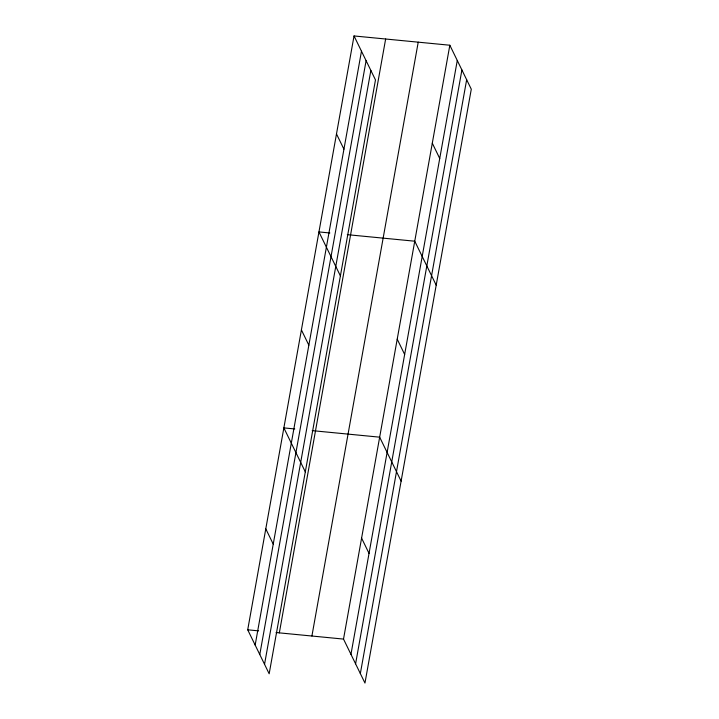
<?xml version="1.0" encoding="UTF-8"?>
<svg xmlns="http://www.w3.org/2000/svg" width="719" height="719" viewBox="0 0 719 719"><rect width="100%" height="100%" fill="white"/><g stroke="black" fill="none" stroke-linecap="round" stroke-linejoin="round"><path stroke-width="1.08" d="M354.036 35.95L375.48 79.917L269.167 673.775L247.713 629.808L354.036 35.95L449.833 45.225L471.287 89.192L364.964 683.05L343.52 639.083L449.833 45.225M255.164 645.069L361.477 51.211M259.784 654.542L366.097 60.684M264.538 664.302L370.86 70.444M279.332 632.873L385.645 39.006M311.911 636.018L418.224 42.16M350.962 654.335L457.275 60.477M355.59 663.817L461.904 69.959M360.345 673.577L466.658 79.719M329.85 232.983L318.948 231.922L340.393 275.889M347.295 234.664L414.755 241.198L436.199 285.164M294.763 428.955L283.861 427.895L305.314 471.871M312.208 430.636L379.668 437.17L401.112 481.137M247.713 629.808L258.615 630.869M276.06 632.549L343.52 639.083M432.299 143.207L439.74 158.468M336.492 133.941L343.934 149.192M397.212 339.179L404.653 354.44M301.405 329.913L308.846 345.174M361.594 538.127L369.036 553.387M265.787 528.851L273.238 544.112"/></g></svg>
